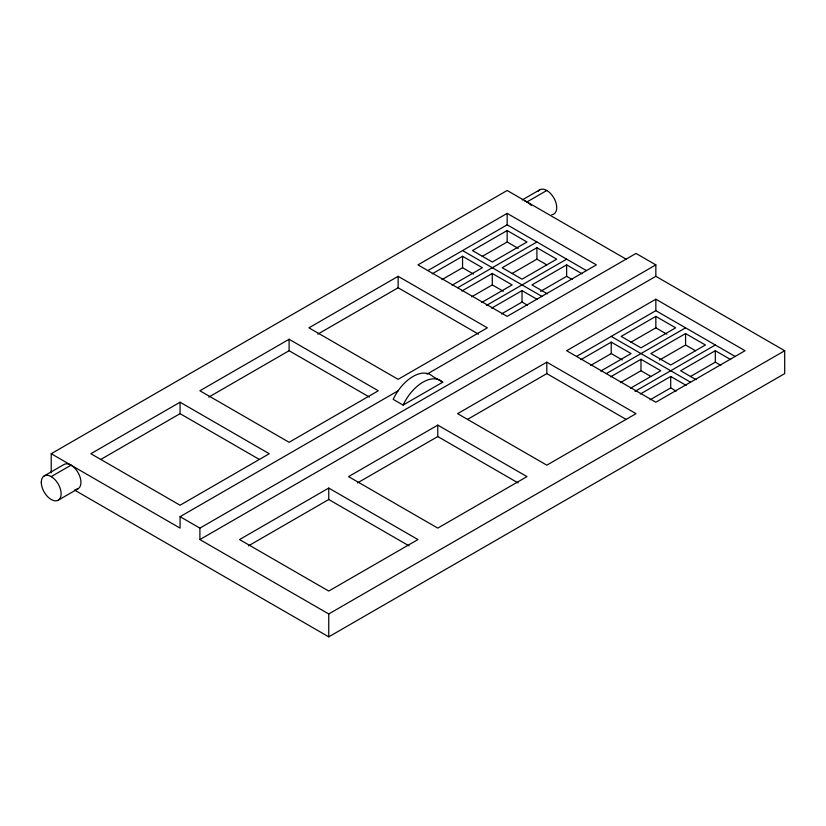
<?xml version="1.0" encoding="UTF-8"?>
<svg xmlns="http://www.w3.org/2000/svg" width="826" height="826" viewBox="0 0 826 826"><rect width="100%" height="100%" fill="white"/><g stroke="black" fill="none" stroke-linecap="round" stroke-linejoin="round"><path stroke-width="1.24" d="M51.212 472.802L51.212 453.722L507.164 190.486L626.005 259.096M44.201 475.921L64.025 464.47A14.021 8.095 60 0 1 78.904 474.186A14.021 8.095 60 0 1 75.992 489.384M522.187 199.964L539.801 189.784M51.212 476.612L71.036 465.172M180.068 402.221L90.86 453.722L180.068 505.223L269.276 453.722L180.068 402.221L180.068 413.661L100.896 459.37M289.1 339.269L199.892 390.77L289.1 442.282L378.308 390.77L289.1 339.269L289.1 350.72L369.387 397.069M398.132 276.318L308.924 327.829L398.132 379.33L487.34 327.829L398.132 276.318L398.132 287.768L317.845 334.117M507.164 213.376L417.956 264.878L507.164 316.379L596.372 264.878L507.164 213.376L507.164 224.817L586.46 270.598M526.988 201.926L546.812 190.486M208.813 397.069L289.1 350.72M427.992 270.525L507.164 224.817M432.204 273.819L462.56 256.287L482.384 267.738L452.029 285.259M507.164 230.537L472.472 250.567L492.296 262.018L526.988 241.987L507.164 230.537L507.164 241.987L482.229 256.38M58.223 500.195L78.047 488.755M441.962 279.632L462.56 267.738L473.577 274.098M457.728 287.696L536.9 241.987M461.94 290.989L492.296 273.458L512.12 284.908L481.764 302.43M536.9 247.707L502.208 267.738L522.032 279.178L556.724 259.157L536.9 247.707L536.9 259.157L511.965 273.551M471.698 296.792L492.296 284.908L503.313 291.268M486.349 305.506L566.636 259.157M491.676 308.15L522.032 290.628L537.447 299.528M582.051 273.778L566.636 264.878L531.944 284.908L547.359 293.808M501.434 313.963L522.032 302.068L527.535 305.248M540.617 291.341L566.636 276.318L572.139 279.498M51.212 453.722L180.068 528.113L180.068 516.673L397.987 390.853M427.042 374.085L636.02 253.427L655.844 264.878L655.844 276.318L199.892 539.564L199.892 528.113L655.844 264.878M403.088 405.081L442.736 382.19L432.824 376.47A35.043 20.237 -60 0 0 393.176 399.361L403.088 405.081A35.043 20.237 -60 0 1 442.736 382.19M328.748 488.063L239.54 539.564L328.748 591.065L417.956 539.564L328.748 488.063L328.748 499.503L409.035 545.862M437.78 425.111L348.572 476.612L437.78 528.113L526.988 476.612L437.78 425.111L437.78 436.551L518.067 482.911M546.812 362.16L457.604 413.661L546.812 465.172L636.02 413.661L546.812 362.16L546.812 373.61L467.64 419.319M655.844 299.208L566.636 350.72L655.844 402.221L745.052 350.72L655.844 299.208L655.844 310.659L735.14 356.44M248.461 545.862L328.748 499.503M357.493 482.911L437.78 436.551M576.672 356.367L655.844 310.659M580.885 359.661L611.24 342.129L631.064 353.58L600.708 371.101M655.844 316.379L621.152 336.409L640.976 347.849L675.668 327.829L655.844 316.379L655.844 327.829L630.909 342.222M590.642 365.464L611.24 353.58L622.257 359.94M606.408 373.538L685.58 327.829M610.62 376.821L640.976 359.3L660.8 370.74L630.445 388.272M685.58 333.549L650.888 353.58L670.712 365.02L705.404 344.989L685.58 333.549L685.58 344.989L659.561 360.012M620.378 382.634L640.976 370.74L650.888 376.47M635.029 391.348L715.316 344.989M640.356 393.992L670.712 376.47L686.127 385.37M730.731 359.62L715.316 350.72L680.624 370.74L696.039 379.65M650.114 399.805L670.712 387.91L676.215 391.09M690.381 376.553L715.316 362.16L720.819 365.34M199.892 539.564L328.748 613.955L784.7 350.72L784.7 373.61L328.748 636.846L74.381 489.994M655.844 276.318L784.7 350.72M507.164 241.987L518.181 248.347M536.9 259.157L546.812 264.878M655.844 327.829L666.861 334.179M685.58 344.989L695.492 350.72M462.56 250.567L541.856 296.348M611.24 336.409L690.536 382.19M398.132 287.768L478.419 334.117M546.812 373.61L625.984 419.319M180.068 413.661L259.24 459.37M180.068 516.673L199.892 528.113M715.316 350.72L715.316 362.16M670.712 376.47L670.712 387.91M640.976 359.3L640.976 370.74M611.24 342.129L611.24 353.58M566.636 264.878L566.636 276.318M522.032 290.628L522.032 302.068M492.296 273.458L492.296 284.908M462.56 256.287L462.56 267.738M328.748 613.955L328.748 636.846M524.427 200.832A14.021 8.095 60 0 1 531.18 205.416M538.232 191.25A14.021 8.095 60 0 1 553.823 197.879A14.021 8.095 60 0 1 551.768 214.698M41.3 482.332A14.021 8.095 60 0 0 56.168 500.835A14.021 8.095 60 0 0 56.168 481.011A14.021 8.095 60 0 0 41.3 482.332"/></g></svg>
